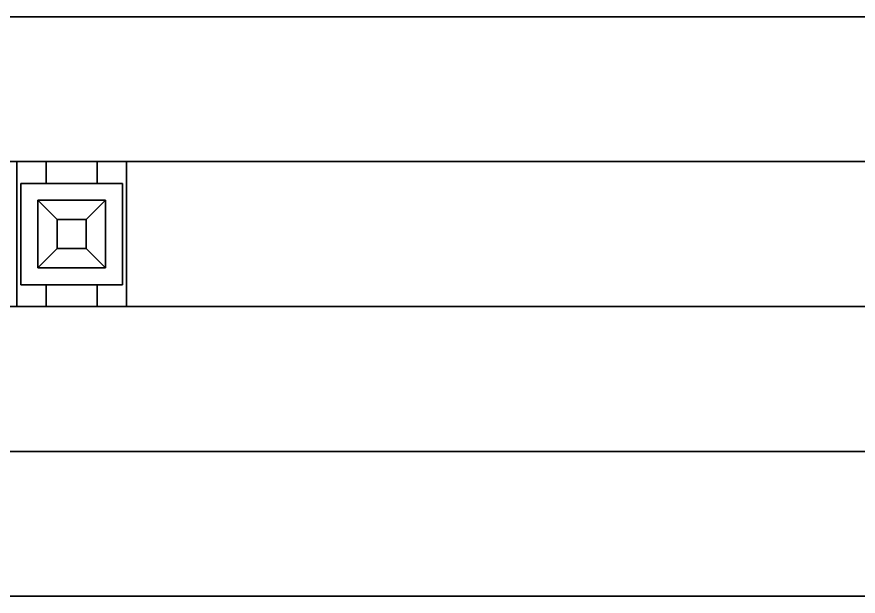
# Model space of a CAD drawing. Extents: x 315 to 857, y 212 to 651.
# Drawn here: x 408.19 to 425.6, y 213.79 to 225.79 of the extents above; entities that cross this region are included whole.
import ezdxf

# ---------------------------------------------------------------- set-up
doc = ezdxf.new("R2010")
doc.units = 0

msp = doc.modelspace()

# ---------------------------------------------------------------- linework, layer by layer
at = {"color": 7, "lineweight": 35}
for p, q in [((453.792, 225.787), (397.412, 225.787)), ((453.792, 222.787), (397.412, 222.787)), ((453.792, 222.787), (410.455, 222.787)), ((453.792, 219.787), (397.412, 219.787)), ((453.792, 219.787), (410.455, 219.787)), ((453.792, 216.787), (397.412, 216.787)), ((453.792, 216.787), (397.412, 216.787)), ((453.792, 213.787), (397.412, 213.787)), ((400.065, 213.787), (451.139, 213.787))]:
    msp.add_line(p, q, dxfattribs=at)
at = {"color": 7, "lineweight": 35, "ltscale": 0.075}
for p, q in [((408.187, 222.787), (408.187, 219.787)), ((410.455, 222.787), (410.455, 219.787))]:
    msp.add_line(p, q, dxfattribs=at)
at = {"color": 7, "lineweight": 35, "ltscale": 0.015133}
msp.add_line((408.187, 222.787), (408.793, 222.787), dxfattribs=at)
at = {"color": 7, "lineweight": 35, "ltscale": 0.01125}
for p, q in [((408.793, 222.787), (408.793, 222.337)), ((409.851, 222.787), (409.851, 222.337)), ((408.793, 220.237), (408.793, 219.787)), ((409.851, 220.237), (409.851, 219.787))]:
    msp.add_line(p, q, dxfattribs=at)
at = {"color": 7, "lineweight": 35, "ltscale": 0.026459}
msp.add_line((408.793, 222.787), (409.851, 222.787), dxfattribs=at)
at = {"color": 7, "lineweight": 35, "ltscale": 0.015116}
msp.add_line((409.851, 222.787), (410.455, 222.787), dxfattribs=at)
at = {"color": 7, "lineweight": 35, "ltscale": 0.0525}
for p, q in [((408.271, 222.337), (410.371, 222.337)), ((408.271, 222.337), (408.271, 220.237)), ((410.371, 220.237), (410.371, 222.337)), ((410.371, 220.237), (408.271, 220.237))]:
    msp.add_line(p, q, dxfattribs=at)
at = {"color": 7, "lineweight": 35, "ltscale": 0.035}
for p, q in [((410.021, 221.987), (408.621, 221.987)), ((408.621, 220.587), (408.621, 221.987)), ((410.021, 221.987), (410.021, 220.587)), ((408.621, 220.587), (410.021, 220.587))]:
    msp.add_line(p, q, dxfattribs=at)
at = {"color": 7, "lineweight": 35, "ltscale": 0.014142}
for p, q in [((408.621, 221.987), (409.021, 221.587)), ((410.021, 221.987), (409.621, 221.587)), ((408.621, 220.587), (409.021, 220.987)), ((410.021, 220.587), (409.621, 220.987))]:
    msp.add_line(p, q, dxfattribs=at)
at = {"color": 7, "lineweight": 35, "ltscale": 0.015}
for p, q in [((409.621, 221.587), (409.021, 221.587)), ((409.021, 220.987), (409.021, 221.587)), ((409.621, 221.587), (409.621, 220.987)), ((409.021, 220.987), (409.621, 220.987))]:
    msp.add_line(p, q, dxfattribs=at)

doc.saveas('drawing.dxf')
